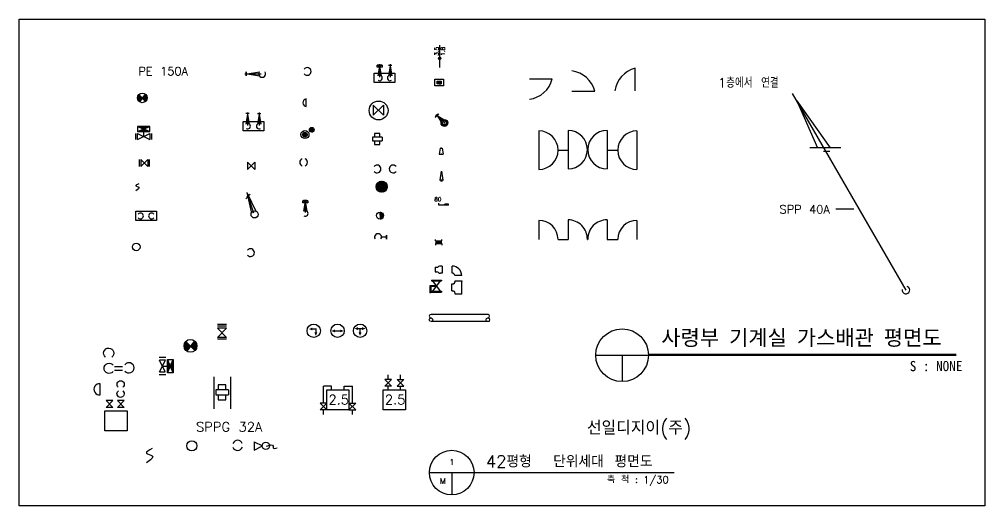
# Model space of a CAD drawing. Header units: millimetres. Extents: x 100533 to 459591, y -298132 to -52366.
# Drawn here: x 204465 to 228714, y -232502 to -220289 of the extents above; entities that cross this region are included whole.
import ezdxf

# ---------------------------------------------------------------- set-up
doc = ezdxf.new("R2010")
doc.units = ezdxf.units.MM
doc.header["$LTSCALE"] = 600
doc.linetypes.add('DASHED', pattern=[0.75, 0.5, -0.25])
for name, color, linetype in [('GAS', 3, 'Continuous'), ('GTEXT', 2, 'Continuous'), ('SOLID', 253, 'Continuous'), ('라인마크', 7, 'Continuous')]:
    doc.layers.add(name, color=color, linetype=linetype)
doc.styles.add('COM', font='romans.shx', dxfattribs={"bigfont": 'whgtxt.shx'})
doc.styles.add('HSH', font='romans.shx', dxfattribs={"bigfont": 'ghs.shx'})
doc.styles.add('HTXTW', font='txt', dxfattribs={"bigfont": 'htxtw'})
doc.styles.get("Standard").update_dxf_attribs({"font": 'txt.shx', "bigfont": 'whgtxt.shx'})
doc.styles.add('STYLE1', font='')
doc.styles.get('STYLE1').set_extended_font_data('GungsuhChe')
doc.dimstyles.new('ISO-25', dxfattribs={"dimtxt": 2.5, "dimasz": 100, "dimexe": 1.25, "dimexo": 0.625, "dimtad": 1, "dimtxsty": 'Standard', "dimcen": 2.5, "dimclrd": 2, "dimclre": 2, "dimadec": 0, "dimazin": 0, "dimtfac": 1, "dimtmove": 0, "dimatfit": 3, "dimfxl": 1, "dimarcsym": 0})

# ---------------------------------------------------------------- blocks, each defined once
blk = doc.blocks.new('p14')
at = {"layer": 'GTEXT'}
blk.add_arc((1.11, 0.1), 1.23, 219.5112, 142.1375, dxfattribs=at)
blk = doc.blocks.new('A$C050A3D9F')
h = blk.add_hatch()
h.set_pattern_fill('ANSI37', color=256, style=0)
h.set_pattern_definition([(45, (-409.21338, -307.26771), (-0.088388348, 0.088388348), []), (135, (-409.21338, -307.26771), (-0.088388348, -0.088388348), [])])
h.paths.add_polyline_path([(0.42, 2.6, 0.191396), (0, 1.54, 0.242532), (0.65, 0.29), (1.53, 1.46)])
h.paths.add_polyline_path([(1.53, 1.46), (2.57, 0.4, 0.212508), (3.08, 1.54, 0.230467), (2.49, 2.75)])
for p, q in [((0.42, 2.6), (2.57, 0.4)), ((2.49, 2.75), (0.65, 0.29))]:
    blk.add_line(p, q)
blk.add_circle((1.54, 1.54), 1.54)
blk = doc.blocks.new('p02')
at = {"layer": 'GTEXT', "linetype": 'Continuous', "xscale": 1.0000005, "yscale": 1.0000005, "zscale": 1.0000005}
blk.add_blockref('A$C050A3D9F', (-1.45, -1.44), dxfattribs=at)
blk = doc.blocks.new('p08')
at = {"layer": 'GTEXT'}
blk.add_circle((0.06, 0.01), 1.22, dxfattribs=at)
blk = doc.blocks.new('p18')
at = {"layer": 'GTEXT'}
for start, end in [(113.6545, 246.3455), (291.2556, 68.7444)]:
    blk.add_arc((1.58, 1.15), 1.22, start, end, dxfattribs=at)
blk = doc.blocks.new('A$C727B532E')
at = {"layer": 'SOLID', "color": 50}
for p, q in [((0, 4150), (0, 2063)), ((5386, 4150), (0, 4150)), ((1099, 6151), (1099, 4150)), ((4177, 6151), (1099, 6151)), ((4177, 4150), (4177, 6151)), ((5386, 4150), (5386, 2063)), ((0, 2063), (5386, 2063)), ((1099, 2063), (1099, 0)), ((4177, 0), (4177, 2063)), ((1099, 0), (4177, 0))]:
    blk.add_line(p, q, dxfattribs=at)
blk = doc.blocks.new('p27')
at = {"layer": 'GTEXT', "xscale": 0.000576, "yscale": 0.000576, "zscale": 0.000576}
blk.add_blockref('A$C727B532E', (-0.63, 0), dxfattribs=at)
blk = doc.blocks.new('p06')
at = {"layer": 'GTEXT'}
blk.add_spline([(0.94, 2.3), (0, 1.57), (0.94, 1.15), (0, 0)], degree=3, dxfattribs=at)

msp = doc.modelspace()

# ---------------------------------------------------------------- hatches: boundary and pattern name
at = {"layer": 'GTEXT'}
h = msp.add_hatch(dxfattribs=at)
h.set_pattern_fill('ANSI31', color=256, scale=1.05, angle=90, style=0)
h.set_pattern_definition([(315, (162046.756, -79866.171), (-7.4246212, -7.4246212), [])])
h.paths.add_polyline_path([(208260, -228996), (208191, -229164), (208191, -228976), (208191, -228828)])
h.paths.add_polyline_path([(208329, -229164), (208260, -228996), (208329, -228828)])

# ---------------------------------------------------------------- linework, layer by layer
for p, q in [((219934, -222088), (219934, -221515)), ((217278, -221787), (217851, -221787)), ((218345, -222093), (218919, -222093)), ((217514, -223091), (217514, -224059)), ((218250, -223077), (218250, -224046)), ((219227, -223077), (219227, -224046)), ((219980, -223091), (219980, -224059)), ((217998, -223575), (218250, -223575)), ((218734, -223575), (218743, -223575)), ((219227, -223575), (219496, -223575)), ((217514, -225338), (217514, -225818)), ((218250, -225325), (218250, -225818)), ((219227, -225325), (219227, -225818)), ((219980, -225338), (219980, -225818)), ((217998, -225818), (218250, -225818)), ((218734, -225818), (218743, -225818)), ((219227, -225818), (219496, -225818))]:
    msp.add_line(p, q)
msp.add_lwpolyline([(204465, -220289), (228714, -220289), (228714, -232502), (204465, -232502)], close=True)
for centre, radius, start, end in [((218259, -222260), 680, 14.2062, 82.7178), ((220101, -222175), 680, 104.2062, 172.7178), ((217191, -221620), 680, 277.2822, 345.7938), ((217514, -223575), 484, 270, 90), ((218250, -223562), 484, 270, 90), ((219227, -223562), 484, 90, 270), ((219980, -223575), 484, 90, 270), ((217514, -225822), 484, 0.5527, 90), ((218250, -225809), 484, 359.0052, 90), ((219227, -225809), 484, 90, 180.9948), ((219980, -225822), 484, 90, 179.4473)]:
    msp.add_arc(centre, radius, start, end)
at = {"layer": 'GAS'}
for p, q in [((213728, -229333), (213728, -229216)), ((214041, -229333), (214041, -229216)), ((212104, -229925), (212104, -229504)), ((212310, -229504), (212104, -229504)), ((212310, -229589), (212310, -229504)), ((212624, -229589), (212624, -229504)), ((212624, -229504), (212830, -229504)), ((212830, -229925), (212830, -229504)), ((213728, -229589), (213728, -229504)), ((214041, -229589), (214041, -229504)), ((212104, -230212), (212104, -230096)), ((212830, -230212), (212830, -230096))]:
    msp.add_line(p, q, dxfattribs=at)
at = {"layer": 'GTEXT'}
for p, q in [((215025, -221500), (215025, -220941)), ((215029, -221297), (214996, -221264)), ((215025, -221297), (214996, -221268)), ((215020, -221296), (214996, -221272)), ((215032, -221296), (214997, -221260)), ((215036, -221295), (214998, -221257)), ((215014, -221295), (214998, -221278)), ((215039, -221293), (214999, -221254)), ((215041, -221292), (215001, -221251)), ((215044, -221290), (215003, -221249)), ((215046, -221287), (215005, -221246)), ((215048, -221285), (215007, -221244)), ((215050, -221282), (215010, -221243)), ((215051, -221280), (215013, -221241)), ((215052, -221276), (215016, -221240)), ((215053, -221273), (215020, -221239)), ((215054, -221269), (215023, -221239)), ((215054, -221264), (215028, -221239)), ((215052, -221259), (215034, -221240)), ((215047, -221249), (215044, -221246)), ((210160, -221708), (210160, -221606)), ((210169, -221708), (210169, -221606)), ((210190, -221659), (210495, -221608)), ((213576, -221444), (213452, -221444)), ((213452, -221444), (213576, -221491)), ((213576, -221444), (213452, -221491)), ((213452, -221491), (213452, -221444)), ((213576, -221491), (213452, -221491)), ((213553, -221437), (213471, -221437)), ((213513, -221461), (213472, -221705)), ((213513, -221414), (213513, -221740)), ((213513, -221461), (213554, -221705)), ((213576, -221444), (213576, -221491)), ((213778, -221461), (213737, -221705)), ((213738, -221437), (213821, -221437)), ((213738, -221444), (213821, -221444)), ((213778, -221414), (213778, -221740)), ((213778, -221461), (213819, -221705)), ((210131, -221659), (210539, -221659)), ((210190, -221659), (210495, -221710)), ((213380, -221877), (213380, -221639)), ((213380, -221639), (213900, -221639)), ((213900, -221877), (213380, -221877)), ((213900, -221639), (213900, -221877)), ((214904, -221791), (215117, -221791)), ((214904, -221956), (214904, -221791)), ((214963, -221846), (215057, -221846)), ((214963, -221909), (214963, -221846)), ((215057, -221846), (215057, -221909)), ((215117, -221791), (215117, -221956)), ((215117, -221956), (214904, -221956)), ((215057, -221909), (214963, -221909)), ((207432, -222261), (207490, -222203)), ((207505, -222330), (207432, -222257)), ((207499, -222338), (207432, -222272)), ((207433, -222246), (207483, -222196)), ((207433, -222274), (207497, -222210)), ((207511, -222322), (207433, -222245)), ((207435, -222286), (207504, -222217)), ((207517, -222314), (207435, -222233)), ((207493, -222346), (207435, -222288)), ((207436, -222229), (207476, -222189)), ((207437, -222297), (207511, -222224)), ((207523, -222306), (207438, -222222)), ((207441, -222308), (207517, -222231)), ((207529, -222298), (207442, -222212)), ((207487, -222354), (207442, -222309)), ((207445, -222207), (207469, -222182)), ((207446, -222317), (207524, -222238)), ((207535, -222290), (207447, -222203)), ((207451, -222326), (207531, -222245)), ((207541, -222283), (207452, -222194)), ((207456, -222334), (207538, -222252)), ((207546, -222275), (207458, -222186)), ((207463, -222342), (207545, -222260)), ((207526, -222240), (207464, -222178)), ((207465, -222178), (207634, -222351)), ((207470, -222349), (207552, -222267)), ((207477, -222355), (207513, -222319)), ((207628, -222165), (207483, -222360)), ((207636, -222350), (207552, -222267)), ((207554, -222264), (207641, -222177)), ((207643, -222343), (207558, -222259)), ((207559, -222274), (207648, -222185)), ((207649, -222335), (207564, -222251)), ((207566, -222281), (207654, -222193)), ((207655, -222327), (207570, -222243)), ((207572, -222288), (207659, -222201)), ((207660, -222318), (207576, -222235)), ((207579, -222295), (207664, -222211)), ((207665, -222309), (207582, -222227)), ((207586, -222302), (207668, -222220)), ((207668, -222299), (207588, -222219)), ((207593, -222309), (207671, -222231)), ((207671, -222288), (207594, -222211)), ((207595, -222209), (207634, -222170)), ((207674, -222276), (207600, -222203)), ((207600, -222316), (207673, -222243)), ((207675, -222263), (207606, -222195)), ((207607, -222323), (207674, -222255)), ((207674, -222249), (207612, -222187)), ((207614, -222330), (207674, -222269)), ((207671, -222232), (207618, -222179)), ((207621, -222337), (207672, -222286)), ((207664, -222211), (207624, -222171)), ((207628, -222344), (207666, -222306)), ((207634, -222351), (207643, -222342)), ((226740, -227093), (223888, -222153)), ((223992, -222335), (224514, -223514)), ((223992, -222335), (224832, -223514)), ((213351, -222441), (213351, -222699)), ((213351, -222441), (213611, -222699)), ((213351, -222699), (213611, -222441)), ((213611, -222441), (213611, -222699)), ((210239, -222650), (210157, -222650)), ((210239, -222657), (210157, -222657)), ((210199, -222673), (210158, -222918)), ((210199, -222627), (210199, -222953)), ((210199, -222674), (210240, -222918)), ((210487, -222674), (210446, -222918)), ((210448, -222650), (210530, -222650)), ((210448, -222657), (210530, -222657)), ((210487, -222627), (210487, -222953)), ((210487, -222673), (210528, -222918)), ((207746, -222977), (207431, -222977)), ((207431, -223106), (207746, -222977)), ((207746, -222977), (207431, -222977)), ((207431, -222977), (207746, -223106)), ((207431, -222977), (207431, -223106)), ((207442, -222981), (207437, -222977)), ((207465, -222991), (207451, -222977)), ((207489, -223000), (207465, -222977)), ((207483, -223106), (207468, -223091)), ((207497, -223106), (207478, -223087)), ((207513, -223010), (207479, -222977)), ((207511, -223106), (207488, -223083)), ((207536, -223020), (207493, -222977)), ((207525, -223106), (207498, -223079)), ((207560, -223029), (207507, -222977)), ((207539, -223106), (207508, -223075)), ((207553, -223106), (207517, -223071)), ((207583, -223039), (207521, -222977)), ((207567, -223106), (207527, -223067)), ((207596, -223038), (207535, -222977)), ((207581, -223106), (207537, -223063)), ((207595, -223106), (207547, -223058)), ((207606, -223034), (207549, -222977)), ((207608, -223106), (207557, -223054)), ((207616, -223030), (207563, -222977)), ((207622, -223106), (207567, -223050)), ((207626, -223026), (207577, -222977)), ((207636, -223106), (207577, -223046)), ((207650, -223106), (207586, -223042)), ((207636, -223022), (207591, -222977)), ((207646, -223018), (207604, -222977)), ((207664, -223106), (207607, -223049)), ((207656, -223014), (207618, -222977)), ((207678, -223106), (207631, -223058)), ((207665, -223010), (207632, -222977)), ((207675, -223006), (207646, -222977)), ((207692, -223106), (207654, -223068)), ((207685, -223002), (207660, -222977)), ((207695, -222998), (207674, -222977)), ((207706, -223106), (207678, -223078)), ((207705, -222994), (207688, -222977)), ((207720, -223106), (207701, -223088)), ((207715, -222990), (207702, -222977)), ((207725, -222986), (207716, -222977)), ((207735, -222982), (207730, -222977)), ((207744, -222977), (207744, -222977)), ((207746, -223106), (207746, -222977)), ((210089, -223089), (210089, -222852)), ((210089, -222852), (210609, -222852)), ((210609, -223089), (210089, -223089)), ((210609, -222852), (210609, -223089)), ((211753, -223063), (211812, -223004)), ((211754, -223071), (211820, -223005)), ((211754, -223053), (211802, -223005)), ((211755, -223078), (211827, -223006)), ((211757, -223041), (211790, -223008)), ((211758, -223085), (211834, -223008)), ((211760, -223090), (211840, -223011)), ((211764, -223096), (211845, -223015)), ((211768, -223101), (211850, -223019)), ((211772, -223105), (211854, -223023)), ((211777, -223109), (211858, -223028)), ((211782, -223113), (211862, -223033)), ((211788, -223116), (211865, -223039)), ((211794, -223118), (211867, -223045)), ((211801, -223120), (211869, -223052)), ((211809, -223121), (211870, -223060)), ((211818, -223120), (211869, -223069)), ((211829, -223118), (211867, -223080)), ((207390, -223308), (207390, -223153)), ((207431, -223106), (207607, -223106)), ((207431, -223308), (207746, -223153)), ((207431, -223153), (207746, -223308)), ((207431, -223308), (207431, -223153)), ((207441, -223106), (207438, -223103)), ((207455, -223106), (207448, -223099)), ((207469, -223106), (207458, -223095)), ((207589, -223230), (207589, -223106)), ((207589, -223106), (207746, -223106)), ((207734, -223106), (207725, -223097)), ((207746, -223153), (207746, -223308)), ((207788, -223153), (207788, -223308)), ((211580, -223186), (211638, -223127)), ((211580, -223194), (211646, -223128)), ((211580, -223176), (211629, -223128)), ((211582, -223201), (211654, -223129)), ((211584, -223164), (211616, -223131)), ((211584, -223208), (211660, -223132)), ((211587, -223213), (211666, -223134)), ((211590, -223219), (211671, -223138)), ((211594, -223224), (211676, -223142)), ((211598, -223228), (211681, -223146)), ((211603, -223232), (211685, -223151)), ((211609, -223236), (211688, -223156)), ((211614, -223239), (211691, -223162)), ((211621, -223241), (211694, -223168)), ((211628, -223243), (211695, -223175)), ((211636, -223244), (211696, -223183)), ((211645, -223243), (211696, -223192)), ((211656, -223241), (211693, -223203)), ((211676, -223230), (211682, -223223)), ((211849, -223107), (211856, -223100)), ((213335, -223248), (213335, -223343)), ((213579, -223248), (213335, -223248)), ((213385, -223157), (213385, -223248)), ((213524, -223157), (213385, -223157)), ((213524, -223248), (213524, -223157)), ((213579, -223248), (213579, -223343)), ((213335, -223343), (213579, -223343)), ((213385, -223343), (213385, -223436)), ((213385, -223436), (213524, -223436)), ((213524, -223436), (213524, -223343)), ((225101, -223518), (224318, -223518)), ((224832, -223514), (224514, -223514)), ((207475, -223806), (207475, -223987)), ((207515, -223987), (207697, -223806)), ((207515, -223806), (207697, -223987)), ((207515, -223806), (207515, -223987)), ((207697, -223806), (207697, -223987)), ((207729, -223806), (207729, -223987)), ((224822, -223611), (224665, -223611)), ((210197, -223876), (210197, -224057)), ((210197, -223876), (210379, -224057)), ((210197, -224057), (210379, -223876)), ((210379, -223876), (210379, -224057)), ((215034, -224324), (215069, -224103)), ((215069, -224103), (215103, -224324)), ((213429, -224493), (213569, -224353)), ((213430, -224513), (213588, -224354)), ((213430, -224470), (213546, -224355)), ((213434, -224530), (213606, -224358)), ((213438, -224441), (213517, -224363)), ((213439, -224546), (213621, -224363)), ((213446, -224560), (213636, -224370)), ((213454, -224573), (213649, -224378)), ((213463, -224585), (213660, -224387)), ((213473, -224596), (213671, -224398)), ((213485, -224605), (213681, -224409)), ((213498, -224613), (213689, -224422)), ((213512, -224621), (213696, -224436)), ((213527, -224626), (213702, -224451)), ((213544, -224630), (213706, -224468)), ((213563, -224633), (213708, -224487)), ((213585, -224632), (213707, -224509)), ((213611, -224626), (213702, -224536)), ((215118, -224324), (215019, -224324)), ((215092, -224352), (215045, -224352)), ((210155, -224793), (210267, -224681)), ((210182, -224640), (210416, -225121)), ((210182, -224640), (210295, -225158)), ((210182, -224640), (210350, -225148)), ((210183, -224749), (210238, -224692)), ((213659, -224599), (213675, -224584)), ((211711, -224848), (211586, -224895)), ((211586, -224848), (211711, -224895)), ((211711, -224848), (211586, -224848)), ((211586, -224895), (211586, -224848)), ((211711, -224895), (211586, -224895)), ((211688, -224841), (211605, -224841)), ((211648, -224865), (211607, -225109)), ((211648, -224818), (211648, -225144)), ((211648, -224865), (211689, -225109)), ((211711, -224848), (211711, -224895)), ((207391, -225344), (207391, -225106)), ((207391, -225106), (207911, -225106)), ((207911, -225106), (207911, -225344)), ((207911, -225344), (207391, -225344)), ((213681, -225757), (213561, -225757)), ((213681, -225708), (213681, -225810)), ((213689, -225708), (213689, -225810)), ((214916, -225854), (214916, -225815)), ((214916, -225854), (215078, -225854)), ((214916, -225889), (215078, -225889)), ((214916, -225922), (214916, -225961)), ((214916, -225922), (215078, -225922)), ((215078, -225854), (215078, -225815)), ((215078, -225922), (215078, -225961)), ((215082, -226486), (215048, -226486)), ((215082, -226486), (215082, -226662)), ((214907, -226515), (214953, -226515)), ((214907, -226515), (214907, -226634)), ((214907, -226634), (214953, -226634)), ((215082, -226662), (215048, -226662)), ((214816, -226840), (214816, -226860)), ((214816, -226840), (215068, -226840)), ((214816, -226860), (215068, -226860)), ((214845, -226860), (215038, -227119)), ((215038, -226860), (214845, -227119)), ((215068, -226840), (215068, -226860)), ((214778, -226980), (214778, -227159)), ((214934, -226980), (214778, -226980)), ((214798, -227159), (214778, -227159)), ((214798, -226999), (214798, -227159)), ((214934, -226999), (214798, -226999)), ((214816, -227119), (214816, -227139)), ((214816, -227119), (215068, -227119)), ((214816, -227139), (215068, -227139)), ((215068, -227119), (215068, -227139)), ((216252, -227699), (214806, -227699)), ((216277, -227879), (214806, -227879)), ((209672, -227951), (209441, -227951)), ((209672, -227992), (209441, -227992)), ((209672, -228042), (209441, -228042)), ((209672, -228042), (209441, -228275)), ((209441, -228042), (209672, -228275)), ((209672, -228275), (209441, -228275)), ((209672, -228317), (209441, -228317)), ((208141, -228783), (207975, -228783)), ((208131, -229144), (207984, -228845)), ((208133, -228845), (207984, -228845)), ((207985, -229144), (208133, -228845)), ((208329, -229164), (208191, -228828)), ((208191, -229164), (208329, -228828)), ((208191, -228996), (208191, -228828)), ((208191, -228828), (208329, -228828)), ((208329, -228828), (208329, -229164)), ((208329, -228828), (208329, -229164)), ((206857, -229009), (207054, -229009)), ((206857, -229098), (207054, -229098)), ((207985, -229144), (208131, -229144)), ((208058, -228996), (208191, -228996)), ((208191, -229164), (208191, -228976)), ((207975, -229208), (208141, -229208)), ((208329, -229164), (208191, -229164)), ((209352, -229268), (209352, -230069)), ((209771, -229268), (209771, -230069)), ((213813, -229333), (213643, -229333)), ((213813, -229333), (213643, -229504)), ((213643, -229333), (213813, -229504)), ((213956, -229333), (214126, -229333)), ((213956, -229333), (214126, -229504)), ((214126, -229333), (213956, -229504)), ((213813, -229504), (213643, -229504)), ((213956, -229504), (214126, -229504)), ((206815, -229864), (206645, -229864)), ((206815, -229864), (206645, -230036)), ((206645, -229864), (206815, -230036)), ((207100, -229864), (206930, -229864)), ((207100, -229864), (206930, -230036)), ((206930, -229864), (207100, -230036)), ((206815, -230036), (206645, -230036)), ((207100, -230036), (206930, -230036)), ((212189, -229925), (212019, -229925)), ((212189, -229925), (212019, -230096)), ((212019, -229925), (212189, -230096)), ((212189, -230096), (212019, -230096)), ((212745, -229925), (212915, -229925)), ((212745, -229925), (212915, -230096)), ((212915, -229925), (212745, -230096)), ((212745, -230096), (212915, -230096)), ((210364, -230898), (210574, -231001)), ((210364, -230898), (210364, -231105)), ((210364, -231105), (210574, -231001)), ((214767, -231671), (220911, -231671)), ((215327, -231671), (215327, -232230))]:
    msp.add_line(p, q, dxfattribs=at)
at = {"layer": 'GTEXT', "ltscale": 2}
for p, q in [((214963, -221847), (214963, -221846)), ((214963, -221848), (214964, -221846)), ((214963, -221848), (214965, -221846)), ((214963, -221849), (214965, -221846)), ((214963, -221850), (214966, -221846)), ((214963, -221850), (214967, -221846)), ((214963, -221851), (214968, -221846)), ((214963, -221852), (214968, -221846)), ((214963, -221852), (214969, -221846)), ((214963, -221853), (214970, -221846)), ((214963, -221854), (214970, -221846)), ((214963, -221855), (214971, -221846)), ((214963, -221855), (214972, -221846)), ((214963, -221856), (214972, -221846)), ((214963, -221857), (214973, -221846)), ((214963, -221857), (214974, -221846)), ((214963, -221858), (214975, -221846)), ((214963, -221859), (214975, -221846)), ((214963, -221859), (214976, -221846)), ((214963, -221860), (214977, -221846)), ((214963, -221861), (214977, -221846)), ((214963, -221861), (214978, -221846)), ((214963, -221862), (214979, -221846)), ((214963, -221863), (214979, -221846)), ((214963, -221864), (214980, -221846)), ((214963, -221864), (214981, -221846)), ((214963, -221865), (214981, -221846)), ((214963, -221866), (214982, -221846)), ((214963, -221866), (214983, -221846)), ((214963, -221867), (214984, -221846)), ((214963, -221868), (214984, -221846)), ((214963, -221868), (214985, -221846)), ((214963, -221869), (214986, -221846)), ((214963, -221870), (214986, -221846)), ((214963, -221871), (214987, -221846)), ((214963, -221871), (214988, -221846)), ((214963, -221872), (214988, -221846)), ((214963, -221873), (214989, -221846)), ((214963, -221873), (214990, -221846)), ((214963, -221874), (214991, -221846)), ((214963, -221875), (214991, -221846)), ((214963, -221875), (214992, -221846)), ((214963, -221876), (214993, -221846)), ((214963, -221877), (214993, -221846)), ((214963, -221877), (214994, -221846)), ((214963, -221878), (214995, -221846)), ((214963, -221879), (214995, -221846)), ((214963, -221880), (214996, -221846)), ((214963, -221880), (214997, -221846)), ((214963, -221881), (214997, -221846)), ((214963, -221882), (214998, -221846)), ((214963, -221882), (214999, -221846)), ((214963, -221883), (215000, -221846)), ((214963, -221884), (215000, -221846)), ((214963, -221884), (215001, -221846)), ((214963, -221885), (215002, -221846)), ((214963, -221886), (215002, -221846)), ((214963, -221887), (215003, -221846)), ((214963, -221887), (215004, -221846)), ((214963, -221888), (215004, -221846)), ((214963, -221889), (215005, -221846)), ((214963, -221889), (215006, -221846)), ((214963, -221890), (215007, -221846)), ((214963, -221891), (215007, -221846)), ((214963, -221891), (215008, -221846)), ((214963, -221892), (215009, -221846)), ((214963, -221893), (215009, -221846)), ((214963, -221893), (215010, -221846)), ((214963, -221894), (215011, -221846)), ((214963, -221895), (215011, -221846)), ((214963, -221896), (215012, -221846)), ((214963, -221896), (215013, -221846)), ((214963, -221897), (215014, -221846)), ((214963, -221898), (215014, -221846)), ((214963, -221898), (215015, -221846)), ((214963, -221899), (215016, -221846)), ((214963, -221900), (215016, -221846)), ((214963, -221900), (215017, -221846)), ((214963, -221901), (215018, -221846)), ((214963, -221902), (215018, -221846)), ((214963, -221903), (215019, -221846)), ((214963, -221903), (215020, -221846)), ((214963, -221904), (215020, -221846)), ((214963, -221905), (215021, -221846)), ((214963, -221905), (215022, -221846)), ((214963, -221906), (215023, -221846)), ((214963, -221907), (215023, -221846)), ((214963, -221907), (215024, -221846)), ((214963, -221908), (215025, -221846)), ((214963, -221909), (215025, -221846)), ((214964, -221909), (215026, -221846)), ((214964, -221909), (215027, -221846)), ((214965, -221909), (215027, -221846)), ((214966, -221909), (215028, -221846)), ((214966, -221909), (215029, -221846)), ((214967, -221909), (215030, -221846)), ((214968, -221909), (215030, -221846)), ((214969, -221909), (215031, -221846)), ((214969, -221909), (215032, -221846)), ((214970, -221909), (215032, -221846)), ((214971, -221909), (215033, -221846)), ((214971, -221909), (215034, -221846)), ((214972, -221909), (215034, -221846)), ((214973, -221909), (215035, -221846)), ((214973, -221909), (215036, -221846)), ((214974, -221909), (215036, -221846)), ((214975, -221909), (215037, -221846)), ((214975, -221909), (215038, -221846)), ((214976, -221909), (215039, -221846)), ((214977, -221909), (215039, -221846)), ((214978, -221909), (215040, -221846)), ((214978, -221909), (215041, -221846)), ((214979, -221909), (215041, -221846)), ((214980, -221909), (215042, -221846)), ((214980, -221909), (215043, -221846)), ((214981, -221909), (215043, -221846)), ((214982, -221909), (215044, -221846)), ((214982, -221909), (215045, -221846)), ((214983, -221909), (215046, -221846)), ((214984, -221909), (215046, -221846)), ((214985, -221909), (215047, -221846)), ((214985, -221909), (215048, -221846)), ((214986, -221909), (215048, -221846)), ((214987, -221909), (215049, -221846)), ((214987, -221909), (215050, -221846)), ((214988, -221909), (215050, -221846)), ((214989, -221909), (215051, -221846)), ((214989, -221909), (215052, -221846)), ((214990, -221909), (215052, -221846)), ((214991, -221909), (215053, -221846)), ((214991, -221909), (215054, -221846)), ((214992, -221909), (215055, -221846)), ((214993, -221909), (215055, -221846)), ((214994, -221909), (215056, -221846)), ((214994, -221909), (215057, -221846)), ((214995, -221909), (215057, -221846)), ((214996, -221909), (215057, -221847)), ((214996, -221909), (215057, -221848)), ((214997, -221909), (215057, -221849)), ((214998, -221909), (215057, -221849)), ((214998, -221909), (215057, -221850)), ((214999, -221909), (215057, -221851)), ((215000, -221909), (215057, -221851)), ((215001, -221909), (215057, -221852)), ((215001, -221909), (215057, -221853)), ((215002, -221909), (215057, -221853)), ((215003, -221909), (215057, -221854)), ((215003, -221909), (215057, -221855)), ((215004, -221909), (215057, -221855)), ((215005, -221909), (215057, -221856)), ((215005, -221909), (215057, -221857)), ((215006, -221909), (215057, -221858)), ((215007, -221909), (215057, -221858)), ((215007, -221909), (215057, -221859)), ((215008, -221909), (215057, -221860)), ((215009, -221909), (215057, -221860)), ((215010, -221909), (215057, -221861)), ((215010, -221909), (215057, -221862)), ((215011, -221909), (215057, -221862)), ((215012, -221909), (215057, -221863)), ((215012, -221909), (215057, -221864)), ((215013, -221909), (215057, -221865)), ((215014, -221909), (215057, -221865)), ((215014, -221909), (215057, -221866)), ((215015, -221909), (215057, -221867)), ((215016, -221909), (215057, -221867)), ((215017, -221909), (215057, -221868)), ((215017, -221909), (215057, -221869)), ((215018, -221909), (215057, -221869)), ((215019, -221909), (215057, -221870)), ((215019, -221909), (215057, -221871)), ((215020, -221909), (215057, -221871)), ((215021, -221909), (215057, -221872)), ((215021, -221909), (215057, -221873)), ((215022, -221909), (215057, -221874)), ((215023, -221909), (215057, -221874)), ((215024, -221909), (215057, -221875)), ((215024, -221909), (215057, -221876)), ((215025, -221909), (215057, -221876)), ((215026, -221909), (215057, -221877)), ((215026, -221909), (215057, -221878)), ((215027, -221909), (215057, -221878)), ((215028, -221909), (215057, -221879)), ((215028, -221909), (215057, -221880)), ((215029, -221909), (215057, -221881)), ((215030, -221909), (215057, -221881)), ((215030, -221909), (215057, -221882)), ((215031, -221909), (215057, -221883)), ((215032, -221909), (215057, -221883)), ((215033, -221909), (215057, -221884)), ((215033, -221909), (215057, -221885)), ((215034, -221909), (215057, -221885)), ((215035, -221909), (215057, -221886)), ((215035, -221909), (215057, -221887)), ((215036, -221909), (215057, -221887)), ((215037, -221909), (215057, -221888)), ((215037, -221909), (215057, -221889)), ((215038, -221909), (215057, -221890)), ((215039, -221909), (215057, -221890)), ((215040, -221909), (215057, -221891)), ((215040, -221909), (215057, -221892)), ((215041, -221909), (215057, -221892)), ((215042, -221909), (215057, -221893)), ((215042, -221909), (215057, -221894)), ((215043, -221909), (215057, -221894)), ((215044, -221909), (215057, -221895)), ((215044, -221909), (215057, -221896)), ((215045, -221909), (215057, -221897)), ((215046, -221909), (215057, -221897)), ((215046, -221909), (215057, -221898)), ((215047, -221909), (215057, -221899)), ((215048, -221909), (215057, -221899)), ((215049, -221909), (215057, -221900)), ((215049, -221909), (215057, -221901)), ((215050, -221909), (215057, -221901)), ((215051, -221909), (215057, -221902)), ((215051, -221909), (215057, -221903)), ((215052, -221909), (215057, -221903)), ((215053, -221909), (215057, -221904)), ((215053, -221909), (215057, -221905)), ((215054, -221909), (215057, -221906)), ((215055, -221909), (215057, -221906)), ((215056, -221909), (215057, -221907)), ((215056, -221909), (215057, -221908)), ((215057, -221909), (215057, -221908)), ((213525, -225128), (213525, -225305)), ((213525, -225131), (213525, -225130)), ((213525, -225132), (213527, -225130)), ((213525, -225133), (213528, -225130)), ((213525, -225134), (213529, -225130)), ((213525, -225135), (213530, -225130)), ((213525, -225137), (213531, -225130)), ((213525, -225138), (213532, -225130)), ((213525, -225139), (213533, -225130)), ((213525, -225140), (213534, -225130)), ((213525, -225141), (213535, -225130)), ((213525, -225142), (213536, -225131)), ((213525, -225144), (213537, -225131)), ((213525, -225145), (213538, -225131)), ((213525, -225146), (213539, -225131)), ((213525, -225147), (213540, -225131)), ((213525, -225148), (213541, -225131)), ((213525, -225149), (213542, -225132)), ((213525, -225151), (213543, -225132)), ((213525, -225152), (213544, -225132)), ((213525, -225153), (213545, -225132)), ((213525, -225154), (213546, -225132)), ((213525, -225155), (213547, -225133)), ((213525, -225156), (213548, -225133)), ((213525, -225157), (213549, -225133)), ((213525, -225159), (213550, -225133)), ((213525, -225160), (213551, -225134)), ((213525, -225161), (213552, -225134)), ((213525, -225162), (213552, -225134)), ((213525, -225163), (213553, -225135)), ((213525, -225164), (213554, -225135)), ((213525, -225166), (213555, -225135)), ((213525, -225167), (213556, -225135)), ((213525, -225168), (213557, -225136)), ((213525, -225169), (213558, -225136)), ((213525, -225170), (213558, -225136)), ((213525, -225171), (213559, -225137)), ((213525, -225173), (213560, -225137)), ((213525, -225174), (213561, -225137)), ((213525, -225175), (213562, -225138)), ((213525, -225176), (213562, -225138)), ((213525, -225177), (213563, -225139)), ((213525, -225178), (213564, -225139)), ((213525, -225180), (213565, -225139)), ((213525, -225181), (213566, -225140)), ((213525, -225182), (213566, -225140)), ((213525, -225183), (213567, -225140)), ((213525, -225184), (213568, -225141)), ((213525, -225185), (213569, -225141)), ((213525, -225186), (213569, -225142)), ((213525, -225188), (213570, -225142)), ((213525, -225189), (213571, -225143)), ((213525, -225190), (213572, -225143)), ((213525, -225191), (213572, -225143)), ((213525, -225192), (213573, -225144)), ((213525, -225193), (213574, -225144)), ((213525, -225195), (213574, -225145)), ((213525, -225196), (213575, -225145)), ((213525, -225197), (213576, -225146)), ((213525, -225198), (213576, -225146)), ((213525, -225199), (213577, -225147)), ((213525, -225200), (213578, -225147)), ((213525, -225202), (213578, -225148)), ((213525, -225203), (213579, -225148)), ((213525, -225204), (213580, -225149)), ((213525, -225205), (213580, -225149)), ((213525, -225206), (213581, -225150)), ((213525, -225207), (213582, -225150)), ((213525, -225209), (213582, -225151)), ((213525, -225210), (213583, -225151)), ((213525, -225211), (213583, -225152)), ((213525, -225212), (213584, -225153)), ((213525, -225213), (213585, -225153)), ((213525, -225214), (213585, -225154)), ((213525, -225215), (213586, -225154)), ((213525, -225217), (213586, -225155)), ((213525, -225218), (213587, -225155)), ((213525, -225219), (213588, -225156)), ((213525, -225220), (213588, -225157)), ((213525, -225221), (213589, -225157)), ((213525, -225222), (213589, -225158)), ((213525, -225224), (213590, -225158)), ((213525, -225225), (213590, -225159)), ((213525, -225226), (213591, -225160)), ((213525, -225227), (213592, -225160)), ((213525, -225228), (213592, -225161)), ((213525, -225229), (213593, -225161)), ((213525, -225231), (213593, -225162)), ((213525, -225232), (213594, -225163)), ((213525, -225233), (213594, -225163)), ((213525, -225234), (213595, -225164)), ((213525, -225235), (213595, -225165)), ((213525, -225236), (213596, -225165)), ((213525, -225238), (213596, -225166)), ((213525, -225239), (213597, -225167)), ((213525, -225240), (213597, -225167)), ((213525, -225241), (213598, -225168)), ((213525, -225242), (213598, -225169)), ((213525, -225243), (213599, -225169)), ((213525, -225244), (213599, -225170)), ((213525, -225246), (213599, -225171)), ((213525, -225247), (213600, -225172)), ((213525, -225248), (213600, -225172)), ((213525, -225249), (213601, -225173)), ((213525, -225250), (213601, -225174)), ((213525, -225251), (213602, -225174)), ((213525, -225253), (213602, -225175)), ((213525, -225254), (213602, -225176)), ((213525, -225255), (213603, -225177)), ((213525, -225256), (213603, -225177)), ((213525, -225257), (213604, -225178)), ((213525, -225258), (213604, -225179)), ((213525, -225260), (213604, -225180)), ((213525, -225261), (213605, -225181)), ((213525, -225262), (213605, -225181)), ((213525, -225263), (213605, -225182)), ((213525, -225264), (213606, -225183)), ((213525, -225265), (213606, -225184)), ((213525, -225267), (213607, -225185)), ((213525, -225268), (213607, -225185)), ((213525, -225269), (213607, -225186)), ((213525, -225270), (213607, -225187)), ((213525, -225271), (213608, -225188)), ((213525, -225272), (213608, -225189)), ((213525, -225273), (213608, -225190)), ((213525, -225275), (213609, -225191)), ((213525, -225276), (213609, -225191)), ((213525, -225277), (213609, -225192)), ((213525, -225278), (213609, -225193)), ((213525, -225279), (213610, -225194)), ((213525, -225280), (213610, -225195)), ((213525, -225282), (213610, -225196)), ((213525, -225283), (213610, -225197)), ((213525, -225284), (213611, -225198)), ((213525, -225285), (213611, -225199)), ((213525, -225286), (213611, -225200)), ((213525, -225287), (213611, -225201)), ((213525, -225289), (213611, -225202)), ((213525, -225290), (213612, -225203)), ((213525, -225291), (213612, -225204)), ((213525, -225292), (213612, -225205)), ((213525, -225293), (213612, -225206)), ((213525, -225294), (213612, -225207)), ((213525, -225296), (213612, -225208)), ((213525, -225297), (213612, -225209)), ((213525, -225298), (213613, -225210)), ((213525, -225299), (213613, -225211)), ((213525, -225300), (213613, -225212)), ((213525, -225301), (213613, -225213)), ((213525, -225302), (213613, -225214)), ((213525, -225304), (213613, -225215)), ((213525, -225305), (213613, -225217)), ((213526, -225305), (213613, -225218)), ((213527, -225305), (213613, -225219)), ((213528, -225305), (213613, -225220)), ((213529, -225305), (213613, -225221)), ((213530, -225305), (213613, -225222)), ((213532, -225305), (213613, -225224)), ((213533, -225305), (213613, -225225)), ((213534, -225305), (213612, -225226)), ((213535, -225304), (213612, -225228)), ((213537, -225304), (213612, -225229)), ((213538, -225304), (213612, -225230)), ((213539, -225304), (213612, -225232)), ((213541, -225304), (213612, -225233)), ((213542, -225303), (213611, -225234)), ((213544, -225303), (213611, -225236)), ((213545, -225303), (213611, -225237)), ((213547, -225302), (213610, -225239)), ((213548, -225302), (213610, -225240)), ((213550, -225301), (213609, -225242)), ((213552, -225301), (213609, -225244)), ((213553, -225300), (213608, -225245)), ((213555, -225300), (213608, -225247)), ((213557, -225299), (213607, -225249)), ((213559, -225298), (213606, -225251)), ((213561, -225297), (213605, -225253)), ((213563, -225296), (213604, -225255)), ((213565, -225295), (213603, -225258)), ((213568, -225294), (213602, -225260)), ((213571, -225292), (213600, -225263)), ((213574, -225290), (213598, -225266)), ((213578, -225287), (213595, -225270)), ((213585, -225281), (213589, -225277)), ((218945, -228724), (227999, -228724)), ((219606, -228724), (219606, -229385)), ((220267, -228696), (227999, -228696))]:
    msp.add_line(p, q, dxfattribs=at)
at = {"layer": 'GTEXT', "linetype": 'Continuous'}
for p, q in [((211669, -222479), (211669, -222290)), ((214912, -222751), (215003, -222660)), ((214912, -222733), (214985, -222660)), ((215143, -222891), (214935, -222682)), ((214958, -222705), (215176, -222839)), ((214958, -222705), (215091, -222923)), ((215037, -223527), (215012, -223675)), ((215037, -223527), (215086, -223527)), ((215086, -223527), (215110, -223675)), ((215012, -223675), (215110, -223675)), ((215339, -226662), (215339, -226486)), ((215577, -226724), (215402, -226724)), ((215328, -226934), (215350, -226934)), ((215328, -227110), (215328, -226934)), ((215409, -226875), (215409, -226853)), ((215409, -226853), (215584, -226853)), ((215584, -227191), (215584, -226853)), ((215328, -227110), (215350, -227110)), ((215409, -227191), (215409, -227169)), ((215584, -227191), (215409, -227191)), ((206496, -229719), (206496, -229441))]:
    msp.add_line(p, q, dxfattribs=at)
at = {"layer": 'GTEXT', "linetype": 'Continuous', "ltscale": 5}
for p, q in [((215004, -224954), (215004, -224905)), ((215182, -224954), (215004, -224954)), ((215247, -224930), (215149, -224930)), ((215149, -224954), (215149, -224930)), ((215247, -224954), (215182, -224954)), ((215247, -224954), (215247, -224930))]:
    msp.add_line(p, q, dxfattribs=at)
at = {"layer": 'GTEXT', "linetype": 'DASHED', "ltscale": 70}
for p, q in [((215328, -226934), (215350, -226934)), ((215328, -227110), (215328, -226934)), ((215409, -226853), (215409, -226875)), ((215409, -226853), (215584, -226853)), ((215584, -226853), (215584, -226875))]:
    msp.add_line(p, q, dxfattribs=at)
at = {"layer": 'GTEXT'}
for points in [[(212189, -229589), (212745, -229589), (212745, -230096), (212189, -230096)], [(213606, -229589), (214162, -229589), (214162, -230096), (213606, -230096)], [(206614, -230119), (207170, -230119), (207170, -230626), (206614, -230626)]]:
    msp.add_lwpolyline(points, close=True, dxfattribs=at)
for centre, radius in [((215025, -221268), 29.1), ((207553, -222261), 121), ((213489, -222577), 237), ((211639, -223183), 102), ((211811, -223062), 58.3), ((211638, -223185), 58.3), ((213568, -224493), 140), ((210373, -225189), 87.8), ((207403, -226005), 96.2), ((214806, -227834), 45.1), ((216233, -227834), 45.1), ((215327, -231671), 560)]:
    msp.add_circle(centre, radius, dxfattribs=at)
at = {"layer": 'GTEXT', "linetype": 'Continuous'}
msp.add_circle((215143, -222891), 86.1, dxfattribs=at)
at = {"layer": 'GTEXT', "ltscale": 5}
msp.add_circle((215143, -222891), 49.2, dxfattribs=at)
at = {"layer": 'GTEXT', "ltscale": 2}
for centre, radius in [((213525, -225217), 87.5), ((219606, -228724), 661)]:
    msp.add_circle(centre, radius, dxfattribs=at)
at = {"layer": 'GTEXT'}
for centre, radius, start, end in [((210565, -221658), 86.3, 147.3167, 32.6833), ((211697, -221598), 96.6, 219.5112, 142.1375), ((213513, -221761), 69.1, 237.3167, 122.6833), ((213778, -221761), 69.1, 57.3167, 302.6833), ((210199, -222973), 69.1, 237.3167, 122.6833), ((210488, -222973), 69.1, 57.3167, 302.6833), ((211606, -223879), 96.2, 113.6545, 246.3455), ((211606, -223879), 96.2, 291.2556, 68.7444), ((213453, -224047), 96.6, 219.5112, 142.1375), ((213853, -224047), 96.6, 37.8625, 320.4888), ((207510, -225227), 72.5, 219.5112, 142.1375), ((207785, -225227), 72.5, 37.8625, 320.4888), ((211648, -225165), 69.1, 237.3167, 122.6833), ((213475, -225758), 86.3, 327.3167, 212.6833), ((210273, -226148), 96.6, 219.5112, 142.1375), ((215041, -226573), 86.3, 85.8012, 121.9913), ((214944, -226423), 91.7, 275.0822, 303.9558), ((214944, -226725), 91.7, 56.0442, 84.9178), ((215041, -226576), 86.3, 238.0087, 274.1988), ((226734, -227086), 96.2, 171.6714, 68.3286), ((214806, -227744), 45.1, 90, 270), ((216233, -227744), 45.1, 270, 90)]:
    msp.add_arc(centre, radius, start, end, dxfattribs=at)
at = {"layer": 'GTEXT', "linetype": 'Continuous'}
for centre, radius, start, end in [((211681, -222384), 95.5, 97.2026, 262.7974), ((215143, -222891), 61.5, 171.8699, 98.1301), ((215339, -226724), 238, 0, 90), ((215339, -226724), 62.3, 0, 90), ((215350, -226875), 59.1, 270, 0), ((215350, -227169), 59.1, 0, 90), ((206476, -229580), 140, 81.8942, 278.1058)]:
    msp.add_arc(centre, radius, start, end, dxfattribs=at)
at = {"layer": 'GTEXT', "linetype": 'DASHED', "ltscale": 70}
msp.add_arc((215350, -226875), 59.1, 270, 0, dxfattribs=at)
at = {"layer": 'GTEXT'}
for points in [[(207466, -224417), (207392, -224474), (207466, -224507), (207392, -224598)], [(210670, -231006), (210841, -231006), (210841, -231048), (210945, -231048)]]:
    msp.add_spline(points, degree=3, dxfattribs=at)
at = {"layer": 'GTEXT', "linetype": 'Continuous'}
for p in [(215143, -222891), (215061, -223527), (215061, -223675)]:
    msp.add_point(p, dxfattribs=at)
at = {"layer": '라인마크'}
for points in [[(211740, -228066, 0, 72.7, 0), (211827, -228066, 72.7, 72.7, 0)], [(211914, -228239, 0, 72.7, 0), (211914, -228152, 72.7, 72.7, 0)], [(212304, -228114, 0, 72.7, 0), (212391, -228114, 72.7, 72.7, 0)], [(212614, -228114, 0, 72.7, 0), (212527, -228114, 72.7, 72.7, 0)], [(212884, -228055, 0, 72.7, 0), (212971, -228055, 72.7, 72.7, 0)], [(213023, -228239, 0, 72.7, 0), (213023, -228152, 72.7, 72.7, 0)], [(213162, -228055, 0, 72.7, 0), (213075, -228055, 72.7, 72.7, 0)]]:
    msp.add_lwpolyline(points, format="xyseb", dxfattribs=at)
at = {"layer": '라인마크', "const_width": 34.6}
for points in [[(211784, -228066), (211914, -228066), (211914, -228196)], [(212571, -228114), (212347, -228114)], [(213119, -228055), (212928, -228055)], [(213023, -228055), (213023, -228196)]]:
    msp.add_lwpolyline(points, dxfattribs=at)
at = {"layer": '라인마크'}
for centre in [(211859, -228110), (212459, -228110), (213026, -228110)]:
    msp.add_circle(centre, 168, dxfattribs=at)

# ---------------------------------------------------------------- block references
at = {"xscale": -105, "yscale": 105, "zscale": 105, "rotation": 270}
msp.add_blockref('p14', (206700, -228790), dxfattribs=at)
at = {"yscale": 105, "zscale": 105}
for p, xscale in [((207102, -229051), 105), ((206839, -229064), -105)]:
    msp.add_blockref('p14', p, dxfattribs=dict(at, xscale=xscale))
at = {"layer": 'GAS'}
for name, p, xscale, yscale, zscale in [('p02', (208755, -228500), 105, 105, 105), ('p27', (209463, -229841), 105, 105, 105), ('p06', (207657, -231430), 157.5, 157.5, 157.5), ('p08', (208791, -230999), 105, 105, 105), ('p08', (210653, -231000), 73.5, 73.5, 73.5)]:
    msp.add_blockref(name, p, dxfattribs=dict(at, xscale=xscale, yscale=yscale, zscale=zscale))
for name, p, xscale, yscale, zscale, rotation in [('p14', (207002, -229538), -73.5, 73.5, 73.5, 270), ('p14', (207016, -229610), -73.5, 73.5, 73.5, 90), ('p18', (209827, -230823), 105, 105, 105, 270)]:
    msp.add_blockref(name, p, dxfattribs=dict(at, xscale=xscale, yscale=yscale, zscale=zscale, rotation=rotation))

# ---------------------------------------------------------------- texts
at = {"layer": 'GTEXT'}
for s, p in [('3.5', (214997, -221205)), ('1.8', (215156, -221205))]:
    msp.add_text(s, height=104.8, rotation=90, dxfattribs=at).set_placement(p)
for s, height, p in [('PE 150A', 209.6, (207455, -221697)), ('SPP 40A', 209.6, (223559, -225165)), ('선일디지이(주)', 347.3, (218722, -230722)), ('42평형  단위세대 평면도 ', 300.98, (216184, -231541)), ('축 척 :', 162.6, (219224, -231931))]:
    msp.add_text(s, height=height, dxfattribs=at).set_placement(p)
at = {"layer": 'GTEXT', "ltscale": 0.2, "style": 'HTXTW'}
for s, p in [('1층에서 연결', (222015, -222005)), ('2.5', (212230, -229960)), ('2.5', (213647, -229960)), ('SPPG 32A', (208905, -230643))]:
    msp.add_text(s, height=240, dxfattribs=at).set_placement(p)
at = {"layer": 'GTEXT', "linetype": 'Continuous', "ltscale": 5, "style": 'COM'}
msp.add_text('80', height=98.4, dxfattribs=at).set_placement((214893, -224856))
at = {"layer": 'GTEXT', "ltscale": 2, "style": 'STYLE1'}
for s, height, p in [('사령부 기계실 가스배관 평면도', 385.88, (220590, -228475)), ('S : NONE', 255.9, (226831, -229124))]:
    msp.add_text(s, height=height, dxfattribs=at).set_placement(p)
at = {"layer": 'GTEXT', "style": 'HSH'}
for s, height, p in [('1', 140, (215271, -231475)), (' M', 139.9, (214935, -231953)), ('1/30', 181.9, (220136, -231941))]:
    msp.add_text(s, height=height, dxfattribs=at).set_placement(p)

# ---------------------------------------------------------------- leaders
at = {"layer": 'GAS'}
msp.add_leader([(225425, -225053), (224973, -225053)], dimstyle='ISO-25', override={"dimgap": 0.625, "dimtad": 0}, dxfattribs=at)

doc.saveas('drawing.dxf')
